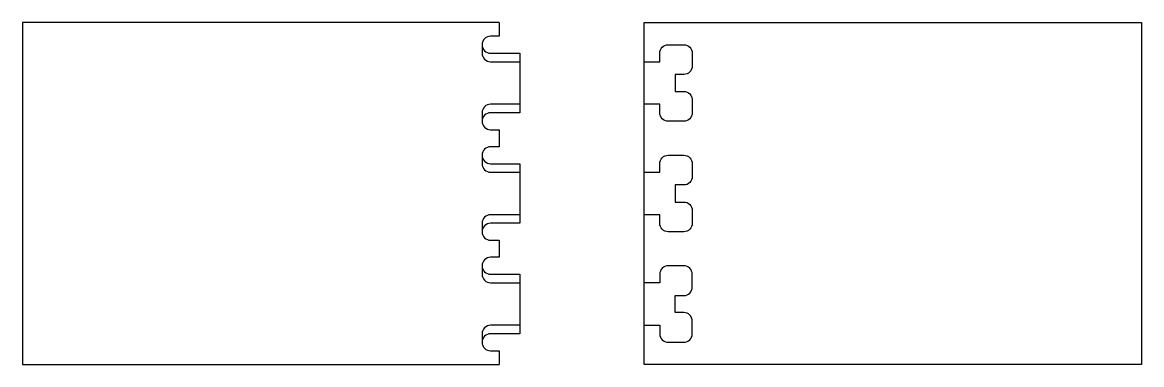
# Model space of a CAD drawing. Extents: x 269 to 809, y 82 to 247.
import ezdxf

# ---------------------------------------------------------------- set-up
doc = ezdxf.new("R2010")
doc.units = 0
doc.layers.add('1', color=7, linetype='CONTINUOUS')

msp = doc.modelspace()

# ---------------------------------------------------------------- linework, layer by layer
at = {"layer": '1', "color": 7, "linetype": 'CONTINUOUS'}
for p, q in [((568.9973, 228.54918), (568.9973, 247.49918)), ((568.9973, 208.04918), (568.9973, 228.54918)), ((568.9973, 175.24918), (568.9973, 208.04918)), ((568.9973, 154.74918), (568.9973, 175.24918)), ((568.9973, 121.94918), (568.9973, 154.74918)), ((568.9973, 101.44918), (568.9973, 121.94918)), ((568.9973, 82.49918), (568.9973, 101.44918))]:
    msp.add_line(p, q, dxfattribs=at)
for points in [[(498.9973, 247.49918), (268.9973, 247.49918), (268.9973, 247.49918), (268.9973, 82.49918), (268.9973, 82.49918), (498.9973, 82.49918)], [(568.9973, 247.49918), (808.9973, 247.49918), (808.9973, 247.49918), (808.9973, 82.49918), (808.9973, 82.49918), (568.9973, 82.49918)]]:
    msp.add_lwpolyline(points, dxfattribs=at)
for points in [[(498.9973, 247.49918), (498.9973, 240.84918), (494.8973, 240.84918), (494.8973, 240.849175, 0.414214), (490.7973, 236.749175), (490.7973, 236.74918), (490.7973, 232.64918), (490.7973, 232.649175, 0.414214), (494.8973, 228.549175), (494.89719, 228.54918), (508.99501, 228.54918), (508.99501, 208.04918), (494.8973, 208.04918), (494.8973, 208.049175, 0.414214), (490.7973, 203.949175), (490.7973, 203.94918), (490.7973, 199.84918), (490.7973, 199.849175, 0.414214), (494.8973, 195.749175), (494.8973, 195.74918), (498.9973, 195.74918), (498.9973, 187.54918), (494.8973, 187.54918), (494.8973, 187.549175, 0.414214), (490.7973, 183.449175), (490.7973, 183.44918), (490.7973, 179.34918), (490.7973, 179.349175, 0.414214), (494.8973, 175.249175), (494.89719, 175.24918), (508.99501, 175.24918), (508.99501, 154.74918), (494.8973, 154.74918), (494.8973, 154.749175, 0.414214), (490.7973, 150.649175), (490.7973, 150.64918), (490.7973, 146.54918), (490.7973, 146.549175, 0.414214), (494.8973, 142.449175), (494.8973, 142.44918), (498.9973, 142.44918), (498.9973, 134.24918), (494.8973, 134.24918), (494.8973, 134.249175, 0.414214), (490.7973, 130.149175), (490.7973, 130.14918), (490.7973, 126.04918), (490.7973, 126.049175, 0.414214), (494.8973, 121.949175), (494.89719, 121.94918), (508.99501, 121.94918), (508.99501, 101.44918), (494.8973, 101.44918), (494.8973, 101.449175, 0.414214), (490.7973, 97.349175), (490.7973, 97.34918), (490.7973, 93.24918), (490.7973, 93.249175, 0.414214), (494.8973, 89.149175), (494.8973, 89.14918), (498.9973, 89.14918), (498.9973, 82.49917)], [(498.9973, 247.49918), (498.9973, 240.84918), (494.8973, 240.84918), (494.8973, 240.849175, 0.414214), (490.7973, 236.749175), (490.7973, 236.749175, 0.414214), (494.8973, 232.649175), (494.8973, 232.64918), (508.99501, 232.64918), (508.99501, 232.64918), (508.99501, 228.54918), (508.99501, 228.54918), (508.99501, 208.04918), (508.99501, 208.04918), (508.99501, 203.94918), (508.99501, 203.94918), (494.8973, 203.94918), (494.8973, 203.949175, 0.414214), (490.7973, 199.849175), (490.7973, 199.849175, 0.414214), (494.8973, 195.749175), (494.8973, 195.74918), (498.9973, 195.74918), (498.9973, 187.54918), (494.8973, 187.54918), (494.8973, 187.549175, 0.414214), (490.7973, 183.449175), (490.7973, 183.449175, 0.414214), (494.8973, 179.349175), (494.8973, 179.34918), (508.99501, 179.34918), (508.99501, 179.34918), (508.99501, 175.24918), (508.99501, 175.24918), (508.99501, 154.74918), (508.99501, 154.74918), (508.99501, 150.64918), (508.99501, 150.64918), (494.8973, 150.64918), (494.8973, 150.649175, 0.414214), (490.7973, 146.549175), (490.7973, 146.549175, 0.414214), (494.8973, 142.449175), (494.8973, 142.44918), (498.9973, 142.44918), (498.9973, 134.24918), (494.8973, 134.24918), (494.8973, 134.249175, 0.414214), (490.7973, 130.149175), (490.7973, 130.149175, 0.414214), (494.8973, 126.049175), (494.8973, 126.04918), (508.99501, 126.04918), (508.99501, 126.04918), (508.99501, 121.94918), (508.99501, 121.94918), (508.99501, 101.44918), (508.99501, 101.44918), (508.99501, 97.34918), (508.99501, 97.34918), (494.8973, 97.34918), (494.8973, 97.349175, 0.414214), (490.7973, 93.249175), (490.7973, 93.249175, 0.414214), (494.8973, 89.149175), (494.8973, 89.14918), (498.9973, 89.14918), (498.9973, 82.49917)], [(568.9973, 228.54918), (576.4973, 228.54918), (576.4973, 228.54918), (576.4973, 232.64918), (576.4973, 232.649175, -0.414214), (580.5973, 236.749175), (580.5973, 236.74918), (588.0973, 236.74918), (588.0973, 236.749175, -0.414214), (592.1973, 232.649175), (592.1973, 232.64918), (592.1973, 226.49918), (592.1973, 226.499175, -0.414214), (588.0973, 222.399175), (588.0973, 222.39918), (583.9973, 222.39918), (583.9973, 222.39918), (583.9973, 214.19918), (583.9973, 214.19918), (588.0973, 214.19918), (588.0973, 214.199175, -0.414214), (592.1973, 210.099175), (592.1973, 210.09918), (592.1973, 203.94918), (592.1973, 203.949175, -0.414214), (588.0973, 199.849175), (588.0973, 199.84918), (580.5973, 199.84918), (580.5973, 199.849175, -0.414214), (576.4973, 203.949175), (576.4973, 203.94918), (576.4973, 208.04918), (576.4973, 208.04918), (568.9973, 208.04918)], [(568.9973, 175.24918), (576.4973, 175.24918), (576.4973, 175.24918), (576.4973, 179.34918), (576.4973, 179.349175, -0.414214), (580.5973, 183.449175), (580.5973, 183.44918), (588.0973, 183.44918), (588.0973, 183.449175, -0.414214), (592.1973, 179.349175), (592.1973, 179.34918), (592.1973, 173.19918), (592.1973, 173.199175, -0.414214), (588.0973, 169.099175), (588.0973, 169.09918), (583.9973, 169.09918), (583.9973, 169.09918), (583.9973, 160.89918), (583.9973, 160.89918), (588.0973, 160.89918), (588.0973, 160.899175, -0.414214), (592.1973, 156.799175), (592.1973, 156.79918), (592.1973, 150.64918), (592.1973, 150.649175, -0.414214), (588.0973, 146.549175), (588.0973, 146.54918), (580.5973, 146.54918), (580.5973, 146.549175, -0.414214), (576.4973, 150.649175), (576.4973, 150.64918), (576.4973, 154.74918), (576.4973, 154.74918), (568.9973, 154.74918)], [(568.9973, 101.44918), (576.4973, 101.44918), (576.4973, 101.44918), (576.4973, 97.34918), (576.4973, 97.349175, 0.414214), (580.5973, 93.249175), (580.5973, 93.24918), (588.0973, 93.24918), (588.0973, 93.249175, 0.414214), (592.1973, 97.349175), (592.1973, 97.34918), (592.1973, 103.49918), (592.1973, 103.499175, 0.414214), (588.0973, 107.599175), (588.0973, 107.59918), (583.9973, 107.59918), (583.9973, 107.59918), (583.9973, 115.79918), (583.9973, 115.79918), (588.0973, 115.79918), (588.0973, 115.799175, 0.414214), (592.1973, 119.899175), (592.1973, 119.89918), (592.1973, 126.04918), (592.1973, 126.049175, 0.414214), (588.0973, 130.149175), (588.0973, 130.14918), (580.5973, 130.14918), (580.5973, 130.149175, 0.414214), (576.4973, 126.049175), (576.4973, 126.04918), (576.4973, 121.94918), (576.4973, 121.94918), (568.9973, 121.94918)]]:
    msp.add_lwpolyline(points, format="xyb", dxfattribs=at)

doc.saveas('drawing.dxf')
